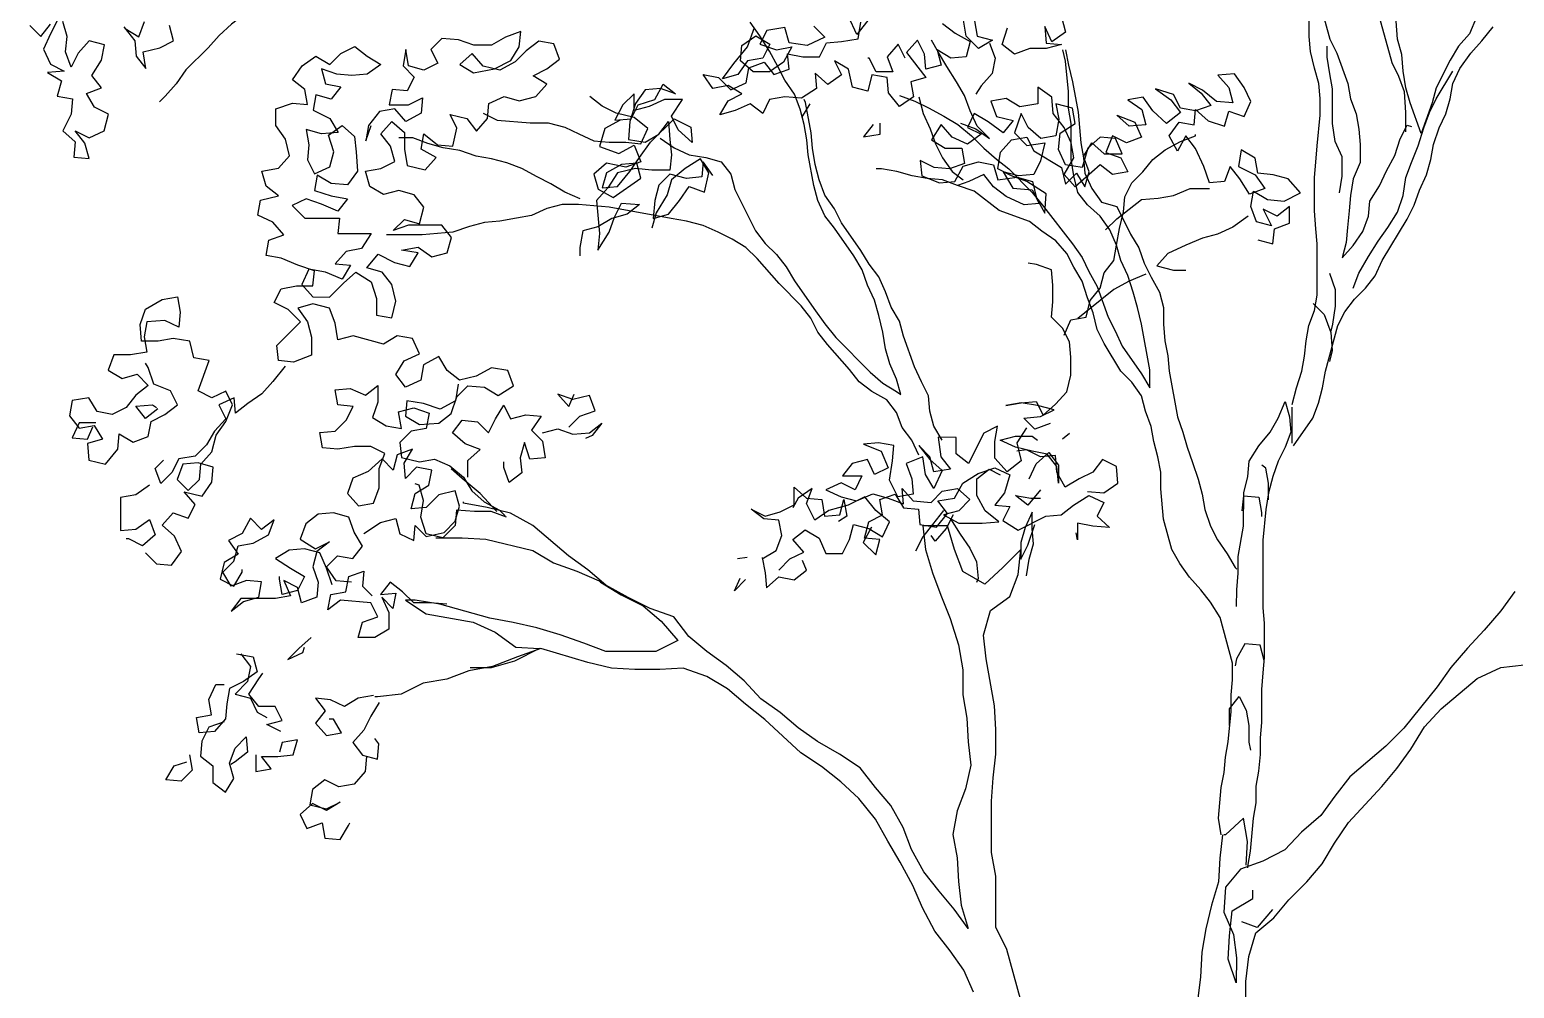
# Model space of a CAD drawing. Extents: x 1378 to 1535, y 5279 to 5481.
# Drawn here: x 1379 to 1477.2, y 5364.2 to 5427.6 of the extents above; entities that cross this region are included whole.
import ezdxf

# ---------------------------------------------------------------- set-up
doc = ezdxf.new("R2010")
doc.units = 0
doc.header["$LTSCALE"] = 150
doc.header["$MEASUREMENT"] = 0
doc.layers.get('0').update_dxf_attribs({"linetype": 'CONTINUOUS'})

msp = doc.modelspace()

# ---------------------------------------------------------------- linework, layer by layer
for points in [[(1470.024, 5420.798), (1470.025, 5422.08), (1469.935, 5423.453), (1469.57, 5424.46), (1469.113, 5425.376), (1468.292, 5428.397), (1467.927, 5429.404), (1467.836, 5430.502), (1467.839, 5433.889), (1467.749, 5434.804)], [(1398.645, 5434.593), (1397.912, 5433.861), (1397.362, 5432.855), (1396.538, 5432.215), (1395.531, 5432.033), (1394.432, 5431.485), (1393.791, 5430.478), (1393.698, 5429.472), (1393.148, 5428.557), (1392.324, 5427.917), (1391.499, 5427.186), (1390.766, 5426.363), (1389.301, 5424.899), (1388.659, 5423.985), (1387.926, 5423.162), (1387.56, 5422.796)], [(1434.976, 5428.885), (1433.694, 5427.239), (1433.145, 5428.429)], [(1464.448, 5428.949), (1464.995, 5426.935), (1465.452, 5426.02), (1466.183, 5424.005), (1466.365, 5422.998), (1466.73, 5421.991), (1466.912, 5420.984), (1467.003, 5419.977), (1467.002, 5418.788), (1466.543, 5417.69), (1466.359, 5416.591), (1466.266, 5415.585), (1466.174, 5414.487), (1466.082, 5413.48), (1465.806, 5412.473), (1466.539, 5413.296), (1467.18, 5414.211), (1467.548, 5415.217), (1467.64, 5416.224), (1468.282, 5417.23), (1468.74, 5418.237), (1469.29, 5419.243), (1469.657, 5420.341), (1470.116, 5421.256), (1470.39, 5421.164)], [(1378.961, 5427.838), (1379.692, 5427.105), (1380.334, 5427.928)], [(1380.792, 5428.202), (1380.333, 5427.287), (1379.875, 5426.281), (1380.331, 5425.274), (1381.246, 5424.815), (1380.148, 5424.725), (1381.063, 5424.175), (1380.787, 5423.168), (1381.794, 5422.984), (1381.701, 5421.978), (1381.151, 5420.88), (1381.974, 5420.147), (1381.882, 5419.14), (1382.888, 5419.048), (1382.615, 5420.055), (1381.975, 5420.879), (1382.89, 5420.42), (1383.897, 5420.877), (1384.173, 5421.975), (1383.258, 5422.434), (1382.709, 5423.35), (1383.716, 5423.715), (1383.077, 5424.539), (1383.718, 5425.545), (1383.902, 5426.552), (1382.896, 5426.827), (1382.163, 5426.004), (1381.704, 5425.089), (1381.339, 5426.097), (1381.431, 5427.103), (1381.158, 5428.11)], [(1385.185, 5427.741), (1385.916, 5426.825), (1386.007, 5425.818), (1386.647, 5424.993), (1386.464, 5426.092), (1387.563, 5426.365), (1388.479, 5426.822), (1388.205, 5427.829)], [(1385.276, 5427.649), (1386.191, 5427.099), (1386.558, 5428.105)], [(1439.369, 5427.966), (1440.192, 5427.324), (1441.198, 5426.774), (1440.923, 5425.767), (1439.916, 5425.677), (1439.001, 5426.227), (1439.275, 5425.22), (1438.268, 5424.946), (1438.177, 5425.953), (1437.72, 5426.869), (1436.987, 5426.046), (1438.267, 5424.397), (1437.26, 5424.123), (1437.442, 5423.116), (1436.526, 5422.477), (1435.795, 5423.392), (1435.705, 5424.399), (1434.698, 5424.583), (1434.422, 5423.485), (1433.416, 5423.761), (1433.142, 5424.951), (1432.227, 5425.501), (1432.684, 5424.585), (1431.768, 5423.945), (1430.945, 5424.678), (1431.036, 5423.671), (1430.029, 5423.032), (1428.93, 5423.124), (1427.923, 5422.942), (1427.465, 5422.027), (1426.642, 5422.669), (1425.635, 5422.212), (1424.627, 5421.938), (1425.177, 5422.853), (1426.093, 5423.31), (1425.178, 5423.86), (1424.171, 5423.678), (1423.532, 5424.594), (1424.538, 5424.41), (1425.361, 5423.585), (1426.368, 5424.042), (1426.552, 5425.048), (1427.56, 5425.414), (1428.199, 5424.589), (1429.207, 5424.954), (1429.116, 5425.961), (1430.123, 5425.777), (1431.221, 5425.776), (1431.679, 5426.691), (1432.686, 5426.782), (1433.785, 5426.964), (1433.969, 5428.062)], [(1436.601, 5403.439), (1436.327, 5404.446), (1435.87, 5405.453), (1435.597, 5406.46), (1435.415, 5407.559), (1435.141, 5408.657), (1434.867, 5409.664), (1434.411, 5410.671), (1434.045, 5411.679), (1433.497, 5412.594), (1432.217, 5414.426), (1431.577, 5415.25), (1431.121, 5416.258), (1430.847, 5417.265), (1430.483, 5419.279), (1430.392, 5420.285), (1430.21, 5421.292), (1429.936, 5422.299), (1429.571, 5423.307), (1428.931, 5424.222), (1428.475, 5425.138), (1427.926, 5426.145), (1427.287, 5427.153), (1426.647, 5428.069)], [(1441.474, 5428.147), (1441.656, 5427.14), (1442.663, 5426.864), (1441.747, 5426.316), (1440.924, 5427.14), (1440.742, 5428.33)], [(1447.241, 5428.416), (1447.514, 5427.409), (1446.598, 5426.769), (1446.142, 5427.776), (1446.232, 5426.678), (1447.239, 5426.585), (1446.232, 5426.312), (1445.134, 5426.313), (1444.126, 5425.948), (1443.303, 5426.589), (1443.67, 5427.687)], [(1462.502, 5402.774), (1462.778, 5403.872), (1463.145, 5404.97), (1463.329, 5405.977), (1463.421, 5406.984), (1463.605, 5407.99), (1463.972, 5408.997), (1464.156, 5410.004), (1464.159, 5413.39), (1464.069, 5414.397), (1463.978, 5415.587), (1463.98, 5417.783), (1464.073, 5418.79), (1464.165, 5419.888), (1464.35, 5421.902), (1464.351, 5423), (1464.261, 5424.007), (1463.987, 5425.014), (1463.713, 5426.113), (1463.623, 5427.12), (1463.624, 5428.309)], [(1474.699, 5428.391), (1474.24, 5427.293), (1473.507, 5426.47), (1472.957, 5425.555), (1472.04, 5423.725), (1471.765, 5422.719), (1471.031, 5420.706), (1470.3, 5422.72), (1470.027, 5423.727), (1469.845, 5424.826), (1469.754, 5425.924), (1469.48, 5426.931), (1469.39, 5428.121)], [(1407.313, 5404.106), (1407.128, 5403.008), (1406.121, 5402.46), (1405.023, 5402.827), (1403.925, 5403.011), (1403.833, 5402.004), (1404.747, 5401.454), (1406.029, 5401.545), (1406.853, 5402.185), (1407.22, 5403.283), (1407.953, 5404.014), (1409.051, 5403.922), (1409.966, 5403.372), (1410.974, 5404.011), (1410.608, 5405.019), (1409.51, 5405.203), (1408.503, 5404.654), (1407.404, 5404.381), (1406.581, 5405.022), (1406.033, 5405.938), (1405.026, 5405.39), (1404.842, 5404.383), (1403.834, 5403.926), (1403.194, 5404.751), (1403.744, 5405.666), (1404.752, 5406.122), (1404.295, 5407.129), (1403.288, 5407.313), (1402.372, 5406.765), (1400.359, 5407.316), (1399.352, 5407.042), (1399.17, 5408.141), (1398.805, 5409.148), (1397.707, 5409.424), (1396.7, 5409.15), (1397.34, 5408.234), (1397.614, 5407.227), (1397.612, 5406.037), (1396.422, 5405.581), (1395.415, 5405.673), (1395.325, 5406.68), (1396.882, 5408.235), (1396.059, 5409.059), (1395.144, 5409.518), (1395.603, 5410.432), (1396.61, 5410.615), (1397.708, 5410.614), (1397.801, 5411.62), (1396.703, 5411.987), (1395.605, 5412.446), (1394.598, 5412.63), (1394.782, 5413.637), (1395.789, 5414.002), (1395.058, 5414.826), (1394.051, 5415.285), (1394.235, 5416.291), (1395.425, 5416.565), (1394.602, 5417.206), (1394.329, 5418.213), (1395.427, 5418.395), (1396.16, 5419.218), (1395.886, 5420.317), (1395.247, 5421.233), (1395.248, 5422.331), (1396.346, 5422.696), (1397.353, 5422.604), (1397.171, 5423.611), (1396.348, 5424.252), (1396.989, 5425.167), (1397.905, 5425.807), (1398.82, 5425.257), (1399.553, 5425.988), (1400.468, 5426.445), (1401.292, 5425.804), (1402.206, 5425.254), (1401.291, 5424.614), (1400.284, 5424.523), (1399.277, 5424.616), (1398.27, 5424.983), (1398.544, 5423.976), (1399.551, 5423.792), (1398.909, 5422.969), (1397.903, 5423.244), (1397.719, 5422.237), (1398.817, 5421.687), (1399.365, 5420.772), (1398.267, 5420.681), (1397.26, 5420.956), (1397.442, 5419.95), (1397.35, 5418.943), (1397.806, 5418.027), (1398.814, 5418.484), (1399.089, 5419.49), (1398.724, 5420.589), (1399.64, 5421.229), (1400.463, 5420.496), (1400.554, 5419.489), (1400.644, 5418.208), (1400.002, 5417.293), (1398.904, 5417.385), (1397.989, 5417.935), (1397.805, 5416.929), (1398.903, 5416.562), (1400.002, 5416.378), (1399.36, 5415.554), (1398.262, 5416.013), (1397.256, 5416.38), (1396.34, 5415.923), (1397.163, 5415.099), (1399.451, 5415.097), (1399.359, 5414.09), (1401.555, 5414.088), (1400.914, 5413.082), (1399.907, 5412.9), (1399.174, 5412.077), (1400.181, 5411.984), (1399.631, 5411.069), (1398.533, 5411.528), (1397.435, 5411.712), (1396.976, 5410.706), (1397.707, 5409.881), (1398.806, 5409.88), (1399.722, 5410.795), (1400.546, 5411.526), (1401.553, 5410.885), (1401.918, 5409.786), (1401.917, 5408.688), (1402.923, 5408.504), (1403.199, 5409.602), (1402.925, 5410.7), (1402.285, 5411.525), (1401.279, 5411.8), (1402.012, 5412.715), (1403.11, 5412.165), (1404.116, 5411.889), (1404.666, 5412.804), (1403.568, 5412.988), (1404.667, 5413.17), (1405.581, 5412.528), (1406.588, 5412.802), (1406.864, 5413.809), (1406.224, 5414.633), (1404.027, 5414.635), (1403.02, 5414.27), (1403.753, 5415.001), (1404.759, 5414.726), (1405.035, 5415.824), (1404.395, 5416.648), (1403.389, 5416.924), (1402.382, 5416.65), (1401.467, 5417.2), (1401.193, 5418.207), (1402.2, 5418.389), (1403.116, 5418.846), (1402.842, 5419.853), (1402.202, 5420.677), (1402.935, 5421.5), (1403.758, 5420.767), (1403.757, 5419.669), (1403.939, 5418.571), (1405.129, 5418.295), (1405.862, 5419.118), (1404.856, 5419.668), (1405.04, 5420.675), (1405.954, 5419.942), (1406.961, 5419.849), (1407.236, 5421.039), (1406.78, 5421.955), (1407.878, 5421.679), (1408.518, 5420.855), (1409.251, 5421.678), (1409.343, 5422.684), (1410.35, 5423.141), (1411.357, 5422.866), (1412.455, 5423.139), (1413.188, 5423.962), (1412.274, 5424.512), (1413.189, 5424.969), (1414.014, 5425.609), (1413.648, 5426.616), (1412.642, 5426.8), (1411.818, 5426.16), (1411.085, 5425.429), (1410.077, 5424.88), (1408.979, 5425.156), (1408.248, 5425.98), (1407.423, 5425.249), (1408.338, 5424.699), (1409.711, 5424.972), (1410.81, 5425.52), (1411.36, 5426.435), (1411.453, 5427.442), (1410.445, 5427.077), (1409.53, 5426.528), (1408.34, 5426.53), (1407.333, 5426.897), (1406.235, 5426.989), (1405.502, 5426.258), (1405.959, 5425.342), (1405.043, 5424.885), (1404.037, 5425.161), (1403.855, 5426.259), (1403.671, 5425.161), (1404.402, 5424.428), (1403.944, 5423.513), (1402.937, 5423.606), (1402.753, 5422.599), (1404.034, 5422.598), (1404.95, 5423.055), (1404.858, 5422.048), (1403.85, 5421.5), (1403.119, 5422.324), (1402.112, 5422.142), (1401.379, 5421.227), (1401.195, 5420.221), (1401.562, 5421.227)], [(1430.857, 5427.79), (1431.588, 5427.057), (1430.398, 5426.509), (1429.208, 5426.693), (1428.935, 5427.701), (1427.744, 5427.519), (1427.286, 5426.604), (1428.384, 5426.237), (1429.391, 5426.419), (1428.841, 5425.412), (1427.925, 5424.773), (1426.827, 5424.774), (1426.004, 5425.507), (1426.096, 5426.513), (1427.012, 5427.153), (1427.927, 5426.603), (1427.468, 5425.688), (1426.461, 5425.506), (1425.82, 5424.591), (1424.813, 5424.318), (1425.546, 5425.324), (1426.462, 5426.421), (1426.921, 5427.702)], [(1440.553, 5421.375), (1441.559, 5421.007), (1442.474, 5420.366), (1441.651, 5421.19), (1441.194, 5422.198), (1440.829, 5423.205), (1440.281, 5424.121), (1439.641, 5425.128), (1439.093, 5426.044), (1438.636, 5426.868)], [(1462.591, 5400.029), (1463.874, 5401.858), (1464.241, 5402.864), (1464.517, 5403.871), (1464.701, 5404.969), (1465.527, 5407.989), (1465.986, 5408.904), (1466.627, 5409.727), (1467.36, 5410.458), (1468.002, 5411.281), (1468.46, 5412.288), (1470.11, 5415.032), (1470.569, 5415.947), (1470.936, 5416.953), (1471.394, 5417.96), (1471.67, 5418.966), (1471.854, 5419.973), (1472.221, 5421.071), (1472.679, 5421.986), (1472.955, 5422.992), (1473.139, 5423.999), (1473.597, 5425.005), (1474.33, 5426.011), (1475.063, 5426.835), (1475.796, 5427.749)], [(1436.896, 5425.68), (1436.439, 5426.595), (1435.706, 5425.772), (1436.071, 5424.765), (1434.973, 5424.766), (1434.516, 5425.682), (1434.424, 5425.682)], [(1436.527, 5423.209), (1437.534, 5422.842), (1438.448, 5422.383), (1439.455, 5421.833), (1440.37, 5421.283), (1441.284, 5420.55), (1442.107, 5419.726), (1442.93, 5418.993), (1443.753, 5418.351), (1445.308, 5416.794), (1446.039, 5415.878), (1447.959, 5413.405), (1448.599, 5412.489), (1449.056, 5411.573), (1449.604, 5410.566), (1450.334, 5408.552), (1450.791, 5407.636), (1451.248, 5406.629), (1452.528, 5404.797), (1453.076, 5403.881), (1453.077, 5405.071), (1452.531, 5408.092), (1452.257, 5409.191), (1451.983, 5410.198), (1451.618, 5411.296), (1451.162, 5412.304), (1450.888, 5413.311), (1450.431, 5414.318), (1449.791, 5415.234), (1448.968, 5415.967), (1448.328, 5416.791), (1448.055, 5417.89), (1447.873, 5418.988), (1447.875, 5421.368), (1447.693, 5422.375), (1447.694, 5423.473), (1447.512, 5425.487), (1447.33, 5426.219)], [(1442.48, 5426.681), (1442.845, 5425.674), (1442.661, 5424.668), (1441.928, 5423.844), (1441.561, 5423.296)], [(1447.513, 5426.219), (1447.695, 5425.212), (1447.969, 5424.114), (1448.333, 5422.1), (1448.514, 5420.086), (1448.696, 5419.079), (1448.787, 5418.072), (1449.244, 5417.065), (1449.884, 5416.149), (1450.89, 5415.873), (1451.804, 5414.042), (1452.352, 5413.126), (1452.717, 5412.119), (1453.174, 5411.203), (1453.722, 5410.196), (1453.996, 5409.189), (1453.995, 5408.091), (1454.086, 5406.992), (1454.268, 5405.985), (1454.358, 5404.979), (1454.905, 5401.958), (1455.27, 5400.95), (1455.543, 5399.943), (1455.909, 5398.936), (1456.274, 5397.838), (1456.547, 5396.831), (1456.73, 5395.824), (1457.095, 5394.725), (1457.551, 5393.809), (1458.191, 5392.893), (1458.74, 5391.978), (1458.831, 5391.886)], [(1465.627, 5416.775), (1465.811, 5417.873), (1465.812, 5419.155), (1465.355, 5420.162), (1465.173, 5421.352), (1465.176, 5423.64), (1464.993, 5424.647), (1464.811, 5425.746), (1464.812, 5426.478)], [(1418.037, 5421.578), (1417.03, 5421.03), (1416.663, 5419.84), (1417.944, 5419.382), (1418.951, 5419.93), (1419.408, 5418.831), (1418.4, 5418.466), (1417.119, 5418.742), (1416.295, 5418.01), (1416.569, 5417.003), (1417.575, 5416.453), (1419.407, 5417.733), (1419.133, 5418.74), (1418.126, 5418.649), (1417.119, 5418.101), (1416.843, 5417.094), (1417.85, 5417.185), (1418.675, 5418.191), (1419.316, 5419.106), (1420.049, 5420.112), (1421.607, 5421.666), (1422.705, 5421.116), (1422.795, 5420.109), (1421.881, 5420.934), (1421.424, 5421.85), (1422.157, 5422.947), (1420.967, 5422.948), (1419.96, 5422.492), (1418.953, 5422.218), (1418.954, 5423.316), (1418.221, 5422.585), (1417.671, 5421.578), (1418.769, 5421.669), (1419.228, 5422.584), (1420.327, 5422.949), (1420.877, 5423.955), (1421.7, 5423.314), (1420.693, 5423.681), (1419.687, 5423.59), (1419.045, 5422.676), (1418.678, 5421.486), (1418.585, 5420.296), (1419.683, 5420.112), (1420.599, 5420.661), (1421.241, 5421.484), (1421.331, 5420.294), (1421.422, 5419.287), (1421.329, 5418.28), (1420.139, 5418.281), (1419.041, 5418.374), (1417.851, 5418.1), (1417.209, 5417.094), (1416.476, 5416.271), (1416.657, 5414.074), (1416.565, 5412.976), (1417.298, 5414.165), (1417.665, 5415.172), (1418.124, 5416.086), (1419.313, 5415.994), (1418.489, 5415.354), (1417.482, 5415.08), (1416.566, 5414.532), (1415.559, 5414.258), (1415.375, 5413.16), (1415.375, 5412.611)], [(1460.224, 5413.668), (1461.23, 5413.393), (1461.323, 5414.399), (1462.33, 5414.765), (1462.331, 5415.863), (1461.507, 5415.223), (1460.592, 5415.681), (1461.14, 5414.583), (1460.134, 5414.858), (1459.768, 5415.865), (1459.952, 5416.872), (1460.867, 5416.322), (1461.965, 5416.229), (1463.064, 5416.778), (1462.241, 5417.694), (1461.235, 5417.969), (1460.228, 5418.062), (1460.046, 5419.068), (1459.131, 5419.618), (1458.947, 5418.52), (1460.045, 5417.97), (1460.685, 5417.054), (1459.678, 5416.689), (1459.038, 5417.696), (1458.398, 5418.521), (1458.031, 5417.514), (1457.024, 5417.424), (1456.659, 5418.522), (1456.111, 5419.713), (1455.471, 5420.537), (1454.921, 5419.531), (1454.372, 5420.538), (1455.014, 5421.453), (1456.021, 5421.269), (1456.113, 5422.276), (1456.936, 5421.543), (1458.034, 5421.175), (1458.31, 5422.182), (1459.316, 5421.815), (1459.775, 5422.821), (1459.318, 5423.737), (1458.678, 5424.653), (1457.58, 5424.562), (1458.311, 5423.738), (1458.585, 5422.731), (1457.487, 5422.823), (1456.572, 5423.556), (1455.657, 5424.015), (1456.48, 5423.374), (1457.12, 5422.549), (1456.113, 5422.184), (1455.106, 5422.368), (1454.65, 5423.284), (1453.46, 5423.651), (1454.466, 5422.918), (1455.106, 5422.093), (1454.19, 5421.362), (1453.276, 5422.187), (1452.636, 5423.102), (1451.629, 5422.92), (1452.544, 5422.279), (1452.817, 5421.272), (1451.719, 5421.181), (1450.896, 5421.914), (1452.085, 5421.455), (1452.542, 5420.448), (1451.535, 5420.083), (1450.62, 5420.542), (1450.161, 5419.444), (1451.168, 5419.077), (1451.625, 5418.161), (1450.618, 5417.979), (1449.794, 5418.62), (1448.146, 5417.157), (1447.414, 5417.982), (1448.056, 5419.079), (1447.874, 5420.086), (1447.417, 5421.094), (1446.686, 5422.01), (1446.595, 5423.108), (1445.68, 5423.75), (1445.679, 5422.651), (1444.489, 5422.469), (1443.575, 5423.019), (1442.568, 5422.837), (1442.933, 5421.83), (1444.031, 5421.554), (1443.389, 5420.731), (1442.383, 5421.464), (1441.469, 5422.014), (1441.01, 5421.1), (1441.925, 5420.641), (1441.009, 5420.001), (1440.003, 5420.46), (1439.271, 5421.284), (1438.63, 5420.278), (1439.544, 5419.728), (1440.643, 5419.727), (1440.825, 5418.72), (1439.818, 5418.355), (1438.811, 5418.447), (1437.896, 5418.906), (1437.987, 5417.899), (1439.176, 5417.44), (1440.183, 5417.531), (1440.733, 5418.537), (1441.74, 5418.811), (1442.747, 5418.627), (1443.02, 5417.62), (1444.302, 5417.802), (1445.309, 5417.526), (1445.582, 5416.427), (1446.13, 5415.42), (1446.223, 5416.701), (1444.942, 5417.526), (1443.936, 5417.893), (1443.021, 5418.352), (1443.205, 5419.45), (1443.938, 5420.273), (1444.945, 5420.455), (1445.402, 5419.54), (1447.231, 5418.44), (1447.505, 5417.341), (1448.238, 5418.072), (1448.786, 5417.157), (1449.062, 5418.163), (1448.697, 5419.17), (1449.247, 5420.085), (1450.07, 5419.352), (1451.259, 5419.351), (1450.803, 5420.358), (1449.796, 5420.451), (1448.972, 5419.719), (1448.604, 5418.438), (1447.506, 5418.622), (1447.049, 5419.63), (1447.142, 5420.728), (1448.149, 5421.368), (1447.967, 5422.375), (1446.869, 5422.65), (1447.051, 5421.643), (1446.867, 5420.545), (1445.86, 5420.363), (1445.037, 5421.096), (1444.58, 5422.012), (1444.122, 5420.731), (1444.945, 5419.906), (1446.135, 5420.088), (1445.859, 5418.898), (1445.401, 5417.984), (1444.394, 5417.893), (1443.387, 5418.168), (1444.027, 5417.07), (1445.308, 5416.977), (1445.765, 5416.061), (1444.758, 5415.971), (1443.569, 5416.521), (1442.745, 5417.162), (1442.106, 5417.987), (1441.098, 5417.53), (1440.366, 5417.256)], [(1466.536, 5410.459), (1466.903, 5411.465), (1467.545, 5412.563), (1468.187, 5413.569), (1468.828, 5414.484), (1469.47, 5415.49), (1469.837, 5416.588), (1470.021, 5417.778), (1470.388, 5418.784), (1470.847, 5419.882), (1471.214, 5421.072), (1471.581, 5422.078), (1472.039, 5422.993), (1473.139, 5424.823)], [(1408.976, 5422.044), (1409.891, 5421.586), (1412.088, 5421.401), (1413.278, 5421.399), (1414.376, 5421.124), (1415.291, 5420.665), (1416.297, 5420.207), (1417.304, 5420.114), (1418.402, 5420.113), (1419.409, 5420.021), (1419.867, 5421.027), (1418.953, 5421.76), (1417.763, 5422.036), (1416.848, 5422.495), (1416.025, 5423.136)], [(1439.344, 5400.416), (1438.795, 5401.332), (1438.522, 5402.339), (1438.431, 5403.346), (1437.974, 5404.261), (1437.518, 5405.269), (1436.787, 5407.283), (1436.513, 5408.29), (1435.965, 5409.206), (1435.6, 5410.213), (1435.143, 5411.22), (1434.503, 5412.044), (1433.955, 5412.96), (1432.675, 5414.792), (1432.219, 5415.707), (1431.579, 5416.623), (1431.213, 5417.63), (1430.94, 5418.637), (1430.758, 5419.736), (1430.667, 5420.743), (1430.303, 5422.757), (1430.212, 5422.94)], [(1437.808, 5423.116), (1438.082, 5422.017), (1438.539, 5421.01), (1438.904, 5420.003), (1439.361, 5419.087), (1440.001, 5418.172), (1440.732, 5417.622)], [(1430.577, 5422.665), (1430.027, 5421.75)], [(1434.786, 5421.288), (1434.145, 5420.465), (1435.243, 5420.647), (1435.244, 5421.379)], [(1415.378, 5416.364), (1414.372, 5416.822), (1413.457, 5417.372), (1412.542, 5417.831), (1411.536, 5418.381), (1410.529, 5418.748), (1409.523, 5419.023), (1408.516, 5419.207), (1407.418, 5419.574), (1406.32, 5419.758), (1405.314, 5420.034), (1404.307, 5420.401), (1403.392, 5420.402)], [(1420.69, 5420.386), (1421.605, 5419.744), (1422.611, 5419.286), (1423.71, 5419.102), (1424.716, 5418.826), (1425.356, 5418.002), (1425.63, 5416.995), (1427, 5414.248), (1427.64, 5413.423), (1428.372, 5412.691), (1429.012, 5411.866), (1429.56, 5410.95), (1430.84, 5409.119), (1431.571, 5408.111), (1432.302, 5407.195), (1434.588, 5404.905), (1435.411, 5404.172), (1436.326, 5403.622), (1436.601, 5403.439)], [(1447.404, 5407.365), (1447.863, 5408.371), (1448.87, 5408.553), (1449.145, 5409.651), (1449.787, 5410.474), (1450.062, 5411.481), (1450.704, 5412.304), (1450.888, 5413.311), (1451.072, 5414.409), (1451.347, 5415.507), (1451.44, 5416.514), (1451.898, 5417.428), (1452.631, 5418.16), (1453.273, 5418.983), (1454.097, 5419.623), (1455.104, 5420.171), (1456.112, 5420.537), (1456.112, 5420.628)], [(1424.166, 5417.911), (1423.526, 5418.827), (1423.434, 5417.821), (1422.427, 5417.73), (1421.329, 5418.006), (1420.596, 5417.274), (1420.321, 5416.268), (1420.228, 5415.078), (1421.235, 5415.351), (1421.968, 5416.266), (1422.61, 5417.181), (1423.616, 5416.814), (1423.892, 5418.095), (1423.343, 5419.011), (1422.336, 5418.371), (1421.42, 5417.639), (1421.145, 5416.633), (1420.411, 5415.444), (1420.136, 5414.437)], [(1457.808, 5374.314), (1457.626, 5375.412), (1457.811, 5377.426), (1457.995, 5378.432), (1458.087, 5379.439), (1458.271, 5380.446), (1458.456, 5382.459), (1458.457, 5383.557), (1458.55, 5384.564), (1458.551, 5385.662), (1457.73, 5388.684), (1457.09, 5389.691), (1456.45, 5390.515), (1455.719, 5391.34), (1455.079, 5392.256), (1454.531, 5393.171), (1453.983, 5395.185), (1453.802, 5397.199), (1453.803, 5398.298), (1453.621, 5399.305), (1453.347, 5400.312), (1453.165, 5401.319), (1452.8, 5402.326), (1452.526, 5403.333), (1451.886, 5404.249), (1451.155, 5404.981), (1450.058, 5406.813), (1449.601, 5407.729), (1449.328, 5408.827), (1448.963, 5409.834), (1448.597, 5410.933), (1448.049, 5411.849), (1447.592, 5412.765), (1446.861, 5413.589), (1445.946, 5414.23), (1445.123, 5414.872), (1443.11, 5415.606), (1441.464, 5416.889), (1440.366, 5417.256), (1439.359, 5417.623), (1438.353, 5417.715), (1437.346, 5417.899), (1436.339, 5418.175), (1435.333, 5418.359), (1434.967, 5418.359)], [(1450.157, 5414.318), (1450.889, 5415.05), (1452.538, 5416.33), (1453.637, 5416.42), (1454.643, 5416.602), (1455.742, 5417.059), (1457.024, 5417.058)], [(1437.787, 5399.411), (1437.33, 5400.418), (1436.69, 5401.242), (1436.325, 5402.249), (1435.685, 5403.074), (1434.679, 5403.624), (1433.856, 5404.265), (1433.216, 5405.089), (1431.753, 5406.738), (1431.113, 5407.563), (1430.656, 5408.478), (1430.016, 5409.303), (1428.553, 5410.768), (1427.09, 5412.417), (1426.358, 5413.15), (1425.444, 5413.7), (1424.529, 5414.159), (1423.522, 5414.617), (1422.424, 5414.893), (1421.418, 5415.077), (1420.32, 5415.261), (1417.3, 5415.813), (1415.286, 5415.998), (1414.188, 5415.999), (1413.181, 5415.725), (1412.174, 5415.268), (1411.167, 5415.086), (1410.068, 5414.904), (1409.061, 5414.813), (1408.054, 5414.54), (1406.956, 5414.175), (1404.942, 5413.993), (1402.562, 5413.996)], [(1459.585, 5415.225), (1458.577, 5414.493), (1457.57, 5414.037), (1456.563, 5413.763), (1455.464, 5413.306), (1454.274, 5412.758), (1453.541, 5411.935), (1454.639, 5411.66), (1455.463, 5411.659)], [(1446.484, 5401.508), (1445.477, 5401.143), (1444.745, 5401.875), (1445.843, 5401.966), (1446.759, 5402.423), (1445.661, 5402.698), (1444.563, 5402.882), (1443.556, 5402.7), (1444.563, 5402.882), (1445.57, 5402.973), (1446.027, 5402.057), (1446.851, 5402.789), (1447.584, 5403.612), (1447.86, 5404.71), (1447.861, 5405.9), (1447.77, 5406.907), (1447.313, 5407.822), (1446.582, 5408.555), (1446.674, 5409.562), (1446.675, 5410.66), (1446.585, 5411.667), (1445.578, 5412.034), (1445.029, 5412.126)], [(1452.808, 5411.387), (1451.709, 5410.93), (1450.702, 5410.382), (1449.786, 5409.651), (1448.779, 5408.828), (1448.321, 5408.462)], [(1464.981, 5411.467), (1465.346, 5410.369), (1465.345, 5409.27), (1465.161, 5408.081), (1465.069, 5407.623)], [(1386.617, 5392.959), (1387.349, 5392.226), (1388.355, 5392.134), (1388.997, 5393.048), (1388.54, 5394.056), (1387.717, 5394.788), (1388.45, 5395.612), (1389.457, 5395.245), (1389.915, 5396.159), (1389.184, 5396.984), (1390.373, 5396.708), (1391.015, 5397.623), (1391.107, 5398.63), (1390.101, 5398.905), (1389.094, 5398.814), (1388.727, 5397.808), (1389.458, 5397.075), (1390.191, 5397.807), (1390.284, 5398.813), (1391.017, 5399.636), (1391.292, 5400.734), (1391.934, 5401.649), (1392.392, 5402.747), (1391.936, 5403.663), (1391.02, 5403.206), (1390.105, 5403.664), (1390.839, 5405.677), (1389.832, 5405.861), (1389.559, 5406.96), (1388.461, 5407.144), (1387.454, 5406.962), (1386.355, 5406.963), (1386.265, 5408.061), (1386.632, 5409.068), (1387.731, 5409.707), (1388.738, 5409.89), (1388.92, 5408.883), (1388.827, 5407.876), (1387.913, 5408.334), (1386.723, 5408.244), (1386.539, 5407.237), (1386.721, 5406.23), (1385.622, 5406.048), (1384.524, 5406.049), (1384.157, 5405.043), (1385.072, 5404.493), (1386.079, 5404.766), (1386.81, 5404.034), (1385.986, 5403.394), (1385.345, 5402.57), (1384.429, 5402.114), (1383.422, 5402.298), (1382.874, 5403.213), (1381.775, 5403.031), (1381.591, 5402.025), (1382.231, 5401.2), (1383.238, 5401.383), (1383.787, 5400.467), (1382.78, 5400.193), (1382.87, 5399.095), (1383.968, 5398.819), (1384.793, 5399.825), (1384.885, 5400.832), (1385.8, 5400.282), (1386.807, 5400.647), (1386.991, 5401.654), (1387.907, 5402.11), (1388.731, 5402.75), (1388.274, 5403.666), (1387.177, 5404.125), (1386.811, 5405.223), (1386.629, 5405.498)], [(1463.881, 5409.455), (1464.613, 5408.722), (1465.069, 5407.531), (1465.16, 5406.342), (1464.976, 5405.609)], [(1395.873, 5405.307), (1395.048, 5404.301), (1394.315, 5403.478), (1393.399, 5402.838), (1392.575, 5402.198), (1392.484, 5403.205), (1391.477, 5402.748), (1391.934, 5401.832), (1391.201, 5401.009), (1390.651, 5400.094), (1389.918, 5399.363), (1388.82, 5399.181), (1388.361, 5398.266), (1387.628, 5397.534), (1387.263, 5398.542), (1387.813, 5399.09)], [(1401.08, 5394.227), (1402.179, 5394.958), (1403.186, 5395.232), (1403.459, 5394.225), (1404.374, 5393.766), (1404.467, 5394.773), (1405.198, 5394.04), (1406.388, 5394.314), (1407.121, 5395.045), (1407.397, 5396.052), (1407.123, 5397.059), (1406.024, 5396.785), (1405.2, 5395.962), (1404.193, 5395.872), (1404.469, 5396.878), (1405.384, 5397.427), (1405.568, 5398.433), (1404.562, 5398.617), (1403.829, 5397.886), (1403.738, 5398.893), (1404.288, 5399.807), (1403.281, 5399.442), (1403.006, 5398.436), (1402.274, 5399.168), (1401.358, 5398.346), (1400.351, 5397.889), (1399.984, 5396.882), (1400.715, 5396.058), (1401.722, 5396.24), (1402.089, 5397.247), (1402.09, 5398.528), (1402.457, 5399.534), (1401.543, 5399.993), (1400.444, 5399.994), (1399.346, 5399.812), (1398.339, 5399.904), (1398.157, 5400.911), (1399.164, 5401.002), (1399.897, 5401.733), (1400.355, 5402.648), (1399.348, 5402.741), (1399.166, 5403.748), (1400.173, 5403.838), (1401.18, 5403.38), (1402.004, 5404.02), (1402.003, 5402.921), (1401.636, 5401.915), (1402.551, 5401.365), (1403.557, 5401.181), (1403.375, 5402.279), (1404.382, 5402.553), (1405.389, 5402.186), (1405.205, 5401.179), (1404.198, 5400.997), (1403.465, 5400.266), (1403.555, 5399.259), (1404.745, 5398.983), (1405.752, 5399.165), (1406.758, 5398.707), (1407.673, 5397.974), (1408.221, 5397.058), (1409.044, 5396.325), (1410.051, 5395.775), (1410.416, 5395.408)], [(1414.632, 5401.262), (1415.365, 5401.994), (1416.372, 5402.359), (1416.007, 5403.366), (1414.908, 5403.093), (1413.902, 5403.46), (1414.633, 5402.635), (1415, 5403.459)], [(1387.45, 5402.477), (1386.625, 5401.837), (1385.985, 5402.661), (1387.084, 5402.752), (1387.358, 5402.569)], [(1407.948, 5397.973), (1407.949, 5399.072), (1408.773, 5399.803), (1407.767, 5400.17), (1406.943, 5400.903), (1407.585, 5401.726), (1408.592, 5401.634), (1409.323, 5400.901), (1409.782, 5401.816), (1410.332, 5402.731), (1410.788, 5401.815), (1411.796, 5402.089), (1412.802, 5401.996), (1412.161, 5401.081), (1412.892, 5400.349), (1413.074, 5399.25), (1412.067, 5399.159), (1411.702, 5400.258), (1411.427, 5399.252), (1411.517, 5398.245), (1410.693, 5397.605), (1410.328, 5398.612), (1410.328, 5398.978)], [(1458.829, 5389.415), (1458.83, 5390.513), (1458.922, 5391.611), (1458.923, 5392.71), (1459.291, 5394.723), (1459.293, 5396.92), (1459.569, 5398.018), (1459.661, 5399.024), (1460.303, 5400.031), (1461.036, 5400.945), (1461.586, 5401.86), (1462.045, 5402.958), (1462.318, 5401.951), (1462.409, 5400.944), (1462.042, 5399.937), (1461.583, 5399.023), (1461.216, 5398.016), (1460.941, 5396.918), (1460.757, 5395.82), (1460.572, 5393.807), (1460.568, 5389.322), (1460.658, 5388.315), (1460.656, 5386.027), (1460.564, 5385.02), (1460.471, 5383.922), (1460.469, 5381.725), (1460.377, 5380.718), (1460.376, 5379.62), (1460.283, 5378.522), (1460.099, 5377.515), (1460.098, 5376.417), (1459.914, 5375.41), (1459.729, 5373.214), (1459.545, 5372.207), (1459.545, 5372.116)], [(1462.5, 5400.212), (1462.502, 5402.591)], [(1383.33, 5401.565), (1382.232, 5401.567), (1381.773, 5400.56), (1382.78, 5400.468), (1383.147, 5401.291)], [(1412.893, 5400.898), (1413.9, 5401.171), (1414.906, 5400.804), (1416.005, 5400.895), (1416.829, 5401.535), (1416.188, 5400.712), (1415.73, 5400.529)], [(1444.928, 5401.235), (1444.286, 5400.228), (1444.559, 5399.038), (1443.643, 5398.307), (1442.821, 5399.223), (1442.822, 5400.321), (1443.006, 5401.328), (1442.09, 5400.871), (1441.081, 5398.858), (1440.258, 5399.5), (1440.259, 5400.598), (1439.069, 5400.599), (1439.251, 5399.318), (1439.891, 5398.493), (1438.793, 5398.311), (1438.519, 5399.318), (1437.787, 5400.051), (1438.519, 5399.135), (1439.342, 5398.402), (1438.792, 5397.213), (1438.243, 5398.129), (1438.061, 5399.319), (1436.963, 5398.862), (1437.328, 5397.855), (1437.418, 5396.848), (1436.411, 5396.666), (1435.863, 5397.765), (1436.047, 5399.046), (1436.14, 5400.053), (1435.133, 5400.237), (1434.126, 5400.146), (1435.316, 5399.687), (1435.772, 5398.589), (1434.857, 5398.132), (1434.4, 5399.139), (1433.393, 5398.865), (1432.752, 5398.042), (1434.033, 5398.041), (1433.574, 5397.126), (1432.66, 5397.585), (1431.652, 5397.128), (1432.659, 5396.669), (1433.665, 5396.394), (1434.764, 5396.851), (1435.771, 5396.575), (1436.777, 5396.208), (1436.686, 5397.215), (1437.418, 5396.39), (1438.608, 5396.298), (1439.341, 5397.029), (1440.347, 5397.212), (1441.171, 5396.479), (1440.438, 5395.747), (1439.431, 5395.473), (1440.437, 5394.923), (1441.993, 5394.922), (1443.091, 5395.012), (1442.177, 5395.745), (1441.628, 5396.753), (1441.629, 5397.851), (1442.454, 5398.491), (1443.186, 5398.124)], [(1445.107, 5397.848), (1445.566, 5398.854), (1446.39, 5399.586), (1447.03, 5398.761), (1447.029, 5397.572), (1446.939, 5398.67), (1446.299, 5399.494), (1445.292, 5399.678), (1444.194, 5399.954), (1443.188, 5400.412), (1444.195, 5400.686), (1445.293, 5400.685), (1445.659, 5400.41)], [(1447.307, 5400.5), (1447.765, 5400.866)], [(1448.951, 5397.021), (1450.049, 5396.928), (1450.965, 5397.568), (1450.874, 5398.666), (1449.96, 5399.125), (1449.318, 5398.302), (1448.402, 5397.845), (1447.487, 5397.297), (1446.938, 5398.304), (1446.848, 5399.402), (1445.841, 5399.312), (1444.926, 5399.77), (1444.285, 5399.679)], [(1409.868, 5395.683), (1408.77, 5396.874), (1407.581, 5397.882), (1406.85, 5398.524)], [(1434.67, 5394.654), (1434.12, 5393.648), (1434.943, 5392.823), (1435.219, 5393.83), (1434.212, 5393.922), (1434.488, 5395.02), (1435.403, 5395.477), (1435.221, 5396.484), (1436.228, 5396.849), (1436.777, 5395.933), (1437.783, 5395.841), (1437.874, 5394.834), (1438.972, 5394.65), (1439.705, 5395.565), (1439.065, 5396.389), (1440.164, 5396.571), (1440.714, 5397.577), (1441.721, 5398.217), (1442.82, 5398.582), (1443.826, 5398.124), (1443.459, 5396.934), (1442.818, 5396.111), (1443.824, 5396.018), (1443.366, 5395.104), (1444.372, 5394.462), (1446.204, 5395.376), (1447.21, 5395.466), (1448.035, 5396.106), (1449.042, 5396.746), (1450.049, 5396.287), (1449.59, 5395.373), (1450.413, 5394.64), (1449.315, 5394.732), (1448.308, 5394.916), (1448.307, 5393.818), (1448.216, 5394.275)], [(1460.94, 5396.46), (1460.941, 5397.559), (1460.759, 5398.566), (1460.485, 5398.749)], [(1386.896, 5397.444), (1385.98, 5396.804), (1384.973, 5396.622), (1384.971, 5394.425), (1385.978, 5394.515), (1386.894, 5395.155), (1387.259, 5394.148), (1386.435, 5393.417), (1385.52, 5393.875), (1385.337, 5393.875)], [(1410.508, 5395.317), (1409.501, 5395.684), (1408.403, 5395.685), (1407.213, 5395.777), (1407.121, 5394.771), (1406.296, 5393.948), (1405.198, 5394.223), (1404.833, 5395.322), (1405.017, 5396.42), (1404.744, 5397.427), (1404.469, 5397.519)], [(1427.438, 5392.555), (1428.354, 5393.104), (1428.721, 5394.11), (1428.539, 5395.117), (1427.532, 5395.21), (1426.709, 5395.851), (1427.624, 5395.393), (1428.631, 5395.666), (1429.546, 5396.123), (1429.547, 5397.313), (1430.37, 5396.58), (1431.377, 5396.488), (1431.559, 5395.389), (1432.566, 5395.48), (1432.842, 5396.486), (1433.024, 5395.388), (1432.474, 5395.022)], [(1428.536, 5391.822), (1429.268, 5392.554), (1430.184, 5393.011), (1429.453, 5393.835), (1430.277, 5394.475), (1431.192, 5393.925), (1431.648, 5392.918), (1432.747, 5392.917), (1433.205, 5393.832), (1433.481, 5394.838), (1434.487, 5394.563), (1435.402, 5394.013), (1435.861, 5395.019), (1434.946, 5395.752), (1434.215, 5396.668), (1433.116, 5396.12), (1431.834, 5395.755), (1430.918, 5395.115), (1430.37, 5396.214), (1430.737, 5397.22), (1429.821, 5396.58), (1429.455, 5395.94)], [(1445.839, 5397.115), (1445.014, 5396.109), (1444.191, 5396.75), (1445.198, 5396.566), (1445.839, 5396.566)], [(1459.201, 5395.73), (1459.293, 5396.737), (1460.3, 5396.644), (1460.482, 5395.637), (1460.482, 5395.363)], [(1400.253, 5391.024), (1399.246, 5391.117), (1398.606, 5392.033), (1399.339, 5392.764), (1400.346, 5392.58), (1400.987, 5393.403), (1400.439, 5394.319), (1400.074, 5395.326), (1399.067, 5395.602), (1398.06, 5395.511), (1397.236, 5394.871), (1396.869, 5393.865), (1397.875, 5393.223), (1398.791, 5393.68), (1397.967, 5393.04), (1397.691, 5392.034), (1398.056, 5391.026), (1397.964, 5390.02), (1396.957, 5389.654), (1396.683, 5390.662), (1395.768, 5391.12), (1396.225, 5390.113), (1395.218, 5389.931), (1392.93, 5389.933), (1392.288, 5389.11), (1393.113, 5389.75), (1394.12, 5390.023), (1394.304, 5391.03), (1393.297, 5391.122), (1392.29, 5390.757), (1391.742, 5391.673), (1392.474, 5392.404), (1392.75, 5393.411), (1393.757, 5393.593), (1394.764, 5394.141), (1395.131, 5395.148), (1394.307, 5394.508), (1393.575, 5395.241), (1393.025, 5394.234), (1392.11, 5393.778), (1392.749, 5392.862), (1391.834, 5392.313), (1391.558, 5391.215), (1392.473, 5390.757), (1393.023, 5391.672), (1393.023, 5391.855)], [(1444.527, 5363.434), (1443.615, 5366.73), (1442.884, 5368.195), (1442.887, 5371.582), (1442.614, 5373.138), (1442.617, 5376.524), (1442.71, 5378.08), (1442.894, 5379.636), (1442.896, 5381.283), (1442.806, 5382.84), (1442.259, 5385.952), (1442.078, 5387.508), (1442.537, 5389.155), (1443.819, 5390.069), (1444.369, 5391.533), (1444.554, 5393.18), (1443.363, 5391.992), (1442.172, 5390.894), (1440.709, 5391.72), (1440.161, 5393.185), (1439.705, 5394.741), (1438.057, 5394.742), (1438.239, 5393.186), (1438.695, 5391.63), (1439.243, 5390.165), (1439.882, 5388.608), (1440.43, 5386.869), (1440.703, 5385.221), (1440.701, 5383.574), (1440.974, 5382.017), (1441.064, 5380.461), (1441.246, 5378.905), (1440.878, 5377.35), (1440.328, 5375.886), (1440.052, 5374.33), (1440.325, 5372.774), (1440.415, 5371.218), (1440.597, 5369.662), (1441.053, 5368.105), (1440.139, 5369.387), (1439.133, 5370.578), (1438.128, 5371.861), (1437.305, 5373.326), (1436.757, 5374.791), (1435.935, 5376.256), (1434.929, 5377.447), (1433.924, 5378.729), (1432.552, 5379.645), (1431.088, 5380.471), (1429.807, 5381.387), (1428.618, 5382.395), (1427.338, 5383.311), (1426.241, 5384.502), (1425.052, 5385.51), (1423.771, 5386.427), (1422.582, 5387.434), (1421.577, 5388.717), (1420.021, 5389.267), (1418.557, 5390.001), (1417.094, 5390.826), (1415.905, 5391.834), (1414.624, 5392.75), (1412.246, 5394.766), (1410.783, 5395.591), (1409.227, 5395.959), (1407.671, 5396.235), (1407.672, 5396.326)], [(1439.431, 5395.748), (1438.698, 5394.833), (1438.056, 5394.01), (1437.598, 5393.095), (1438.056, 5394.01)], [(1440.071, 5395.473), (1439.613, 5394.558), (1438.88, 5393.735), (1438.606, 5394.101)], [(1444.919, 5391.441), (1445.103, 5392.539), (1445.378, 5393.546), (1445.288, 5394.553), (1445.289, 5395.651), (1444.83, 5394.645), (1444.554, 5393.638), (1444.553, 5392.54), (1445.012, 5393.455), (1445.471, 5394.827)], [(1439.888, 5395.198), (1440.528, 5394.191), (1441.168, 5393.275), (1441.624, 5392.359), (1441.715, 5391.261), (1441.623, 5390.987)], [(1405.839, 5393.948), (1407.578, 5393.947), (1409.134, 5393.854), (1412.245, 5393.119), (1413.617, 5392.294), (1415.173, 5391.743), (1416.636, 5391.101), (1416.728, 5391.009)], [(1398.971, 5390.843), (1398.606, 5391.941), (1398.15, 5392.948), (1397.143, 5393.224), (1396.136, 5393.133), (1395.22, 5392.585), (1396.227, 5391.943), (1397.141, 5391.393), (1396.683, 5390.478), (1395.676, 5390.205), (1395.494, 5391.212), (1395.494, 5391.395)], [(1426.431, 5392.648), (1425.79, 5392.557)], [(1427.438, 5392.647), (1427.62, 5391.64), (1427.711, 5390.633), (1428.535, 5391.365), (1429.542, 5391.181), (1430.366, 5391.821), (1430.092, 5392.462)], [(1406.567, 5389.554), (1405.469, 5389.647), (1404.37, 5389.648), (1403.639, 5390.381), (1402.816, 5391.022), (1402.174, 5390.199), (1403.181, 5390.289), (1402.997, 5389.283), (1402.266, 5390.016), (1402.722, 5389.009), (1402.721, 5387.91), (1401.806, 5387.362), (1400.707, 5387.363), (1400.983, 5388.369), (1401.99, 5388.735), (1401.533, 5389.65), (1399.52, 5389.835), (1398.695, 5389.195), (1398.879, 5390.202), (1399.886, 5390.384), (1400.07, 5391.391), (1401.077, 5391.756), (1400.985, 5390.749), (1401.625, 5390.108)], [(1416.728, 5391.009), (1418.1, 5390.184), (1419.564, 5389.451), (1420.753, 5388.443), (1421.85, 5387.16), (1420.385, 5386.43), (1417.09, 5386.433), (1415.626, 5386.983), (1414.07, 5387.534), (1412.515, 5387.993), (1410.959, 5388.36), (1409.403, 5388.636), (1406.109, 5389.555), (1404.462, 5389.831), (1403.821, 5389.831)], [(1426.338, 5391.184), (1425.605, 5390.452), (1425.972, 5391.275)], [(1403.821, 5389.831), (1405.193, 5388.915), (1408.305, 5388.363), (1409.769, 5387.721), (1411.141, 5386.713), (1412.697, 5386.62), (1411.048, 5385.797), (1409.492, 5385.341), (1408.119, 5385.343)], [(1477.227, 5390.405), (1476.31, 5389.124), (1475.211, 5387.844), (1474.111, 5386.655), (1473.012, 5385.375), (1472.095, 5384.094), (1469.896, 5381.35), (1468.705, 5380.162), (1466.324, 5378.15), (1465.316, 5376.87), (1464.399, 5375.589), (1463.117, 5374.492), (1462.018, 5373.303), (1460.552, 5372.572), (1459.087, 5372.024), (1458.08, 5370.835), (1457.987, 5369.188), (1458.626, 5367.723), (1458.808, 5366.167), (1458.806, 5364.519), (1458.258, 5366.076), (1458.351, 5367.632), (1458.536, 5369.279), (1459.909, 5370.102), (1459.91, 5370.651)], [(1397.595, 5387.366), (1396.771, 5386.634), (1396.038, 5385.903), (1397.045, 5386.359), (1397.137, 5386.725)], [(1441.415, 5363.895), (1440.776, 5365.36), (1439.862, 5366.642), (1438.856, 5367.924), (1438.034, 5369.481), (1437.395, 5370.946), (1436.572, 5372.503), (1435.75, 5373.876), (1434.927, 5375.342), (1433.83, 5376.715), (1432.641, 5377.815), (1431.361, 5378.823), (1429.989, 5379.739), (1427.611, 5381.938), (1426.331, 5382.946), (1425.142, 5383.954), (1423.77, 5384.779), (1422.214, 5385.33), (1420.658, 5385.24), (1419.011, 5385.241), (1417.455, 5385.334), (1415.899, 5385.701), (1412.788, 5386.62), (1411.232, 5386.072), (1409.584, 5385.433), (1408.027, 5385.16), (1406.562, 5384.612), (1405.006, 5384.339), (1403.541, 5383.608), (1401.985, 5383.426), (1401.802, 5383.426)], [(1460.656, 5385.844), (1460.382, 5386.851), (1459.376, 5386.943), (1458.826, 5385.937), (1458.734, 5385.479)], [(1392.652, 5386.272), (1393.75, 5386.088), (1394.024, 5385.081), (1393.108, 5384.441), (1392.192, 5383.984), (1392.008, 5382.978), (1391.916, 5381.971), (1391.183, 5381.148), (1390.176, 5381.057), (1389.994, 5382.064), (1391.001, 5382.246), (1390.819, 5383.253), (1391.277, 5384.26), (1391.826, 5384.259)], [(1392.926, 5386.272), (1393.566, 5385.447), (1393.382, 5384.441), (1392.558, 5383.618), (1393.564, 5383.342), (1394.021, 5382.427), (1394.662, 5382.06)], [(1395.576, 5381.144), (1394.661, 5381.602), (1395.668, 5381.876), (1395.211, 5382.792), (1394.113, 5382.793), (1393.473, 5383.617), (1394.115, 5384.623), (1394.39, 5384.989)], [(1459.444, 5361.315), (1459.447, 5364.61), (1459.631, 5366.258), (1460.09, 5367.813), (1461.281, 5368.819), (1462.289, 5370.008), (1463.48, 5371.197), (1464.488, 5372.386), (1465.313, 5373.758), (1466.229, 5375.13), (1468.428, 5377.507), (1469.436, 5378.696), (1470.353, 5379.977), (1471.269, 5381.441), (1472.369, 5382.629), (1474.75, 5384.641), (1476.307, 5385.372), (1477.863, 5385.553)], [(1401.711, 5383.518), (1400.704, 5383.336), (1399.788, 5382.787), (1398.873, 5383.246), (1397.866, 5383.338), (1398.506, 5382.514), (1397.865, 5381.691), (1398.596, 5380.866), (1399.603, 5381.049), (1399.055, 5381.964), (1398.78, 5381.965)], [(1402.076, 5383.06), (1401.526, 5382.145), (1401.068, 5381.23), (1400.335, 5380.407), (1400.975, 5379.583), (1401.981, 5379.307), (1402.074, 5380.314), (1401.799, 5380.68)], [(1458.364, 5381.544), (1458.365, 5382.642), (1459.006, 5383.465), (1459.463, 5382.55), (1459.645, 5381.543), (1459.644, 5380.444), (1459.735, 5379.895)], [(1391.824, 5381.788), (1390.817, 5381.423), (1390.358, 5380.508), (1390.266, 5379.501), (1391.089, 5378.86), (1391.088, 5377.761), (1391.911, 5377.12), (1392.461, 5378.035), (1392.188, 5379.042), (1392.555, 5380.048), (1393.288, 5380.78), (1393.378, 5379.773), (1392.554, 5379.133), (1392.279, 5378.95)], [(1393.927, 5379.589), (1393.926, 5378.491), (1394.933, 5378.673), (1394.293, 5379.497), (1395.391, 5379.496), (1396.398, 5379.587), (1396.674, 5380.594), (1395.667, 5380.411), (1395.483, 5379.771)], [(1389.534, 5379.593), (1389.716, 5378.586), (1388.983, 5377.855), (1387.976, 5377.947), (1388.526, 5378.862), (1389.35, 5379.136)], [(1401.249, 5379.491), (1401.157, 5378.484), (1400.424, 5377.661), (1399.417, 5377.479), (1398.502, 5377.938), (1397.678, 5377.298), (1397.494, 5376.291), (1398.592, 5376.015), (1399.507, 5376.472), (1398.592, 5375.924), (1397.677, 5376.382), (1396.852, 5375.651), (1397.309, 5374.735), (1398.316, 5375.1), (1398.498, 5374.093), (1399.505, 5374.001), (1400.055, 5374.916), (1400.147, 5375.099)], [(1459.454, 5372.299), (1459.547, 5373.855), (1459.274, 5375.411), (1458.083, 5374.314), (1457.991, 5374.314)], [(1457.9, 5374.314), (1457.715, 5372.758), (1457.622, 5371.202), (1457.163, 5369.646), (1456.796, 5368.091), (1456.52, 5366.535), (1456.427, 5364.888), (1456.242, 5363.332), (1456.241, 5361.684), (1456.148, 5360.129), (1455.872, 5358.481), (1455.596, 5356.926), (1455.411, 5355.37), (1455.405, 5348.597), (1455.037, 5347.041), (1454.395, 5345.486), (1454.028, 5343.93), (1453.935, 5342.374), (1453.75, 5340.819), (1453.381, 5337.524), (1453.105, 5335.968), (1452.921, 5334.321), (1452.919, 5332.673), (1452.552, 5331.392)], [(1461.19, 5369.368), (1460.182, 5368.179), (1459.176, 5368.546)]]:
    msp.add_lwpolyline(points)

doc.saveas('drawing.dxf')
